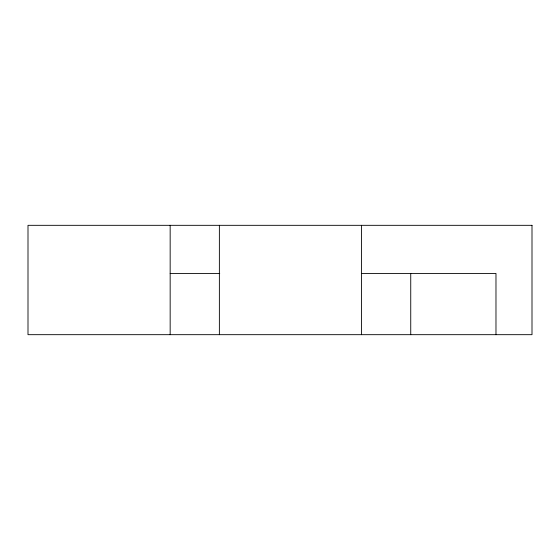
<?xml version="1.0" encoding="UTF-8"?>
<svg xmlns="http://www.w3.org/2000/svg" width="560" height="560" viewBox="0 0 560 560"><rect width="100%" height="100%" fill="white"/><g stroke="black" fill="none" stroke-linecap="round" stroke-linejoin="round"><path stroke-width="0.84" d="M170.163 273.441L219.737 273.441M361.536 273.441L495.978 273.441L495.978 334.677M410.739 273.441L410.739 334.677M361.536 225.323L361.536 334.677M219.373 225.323L219.373 334.677M170.163 225.323L170.163 334.677M532 225.323L28 225.323L28 334.677L532 334.677L532 225.323"/></g></svg>
